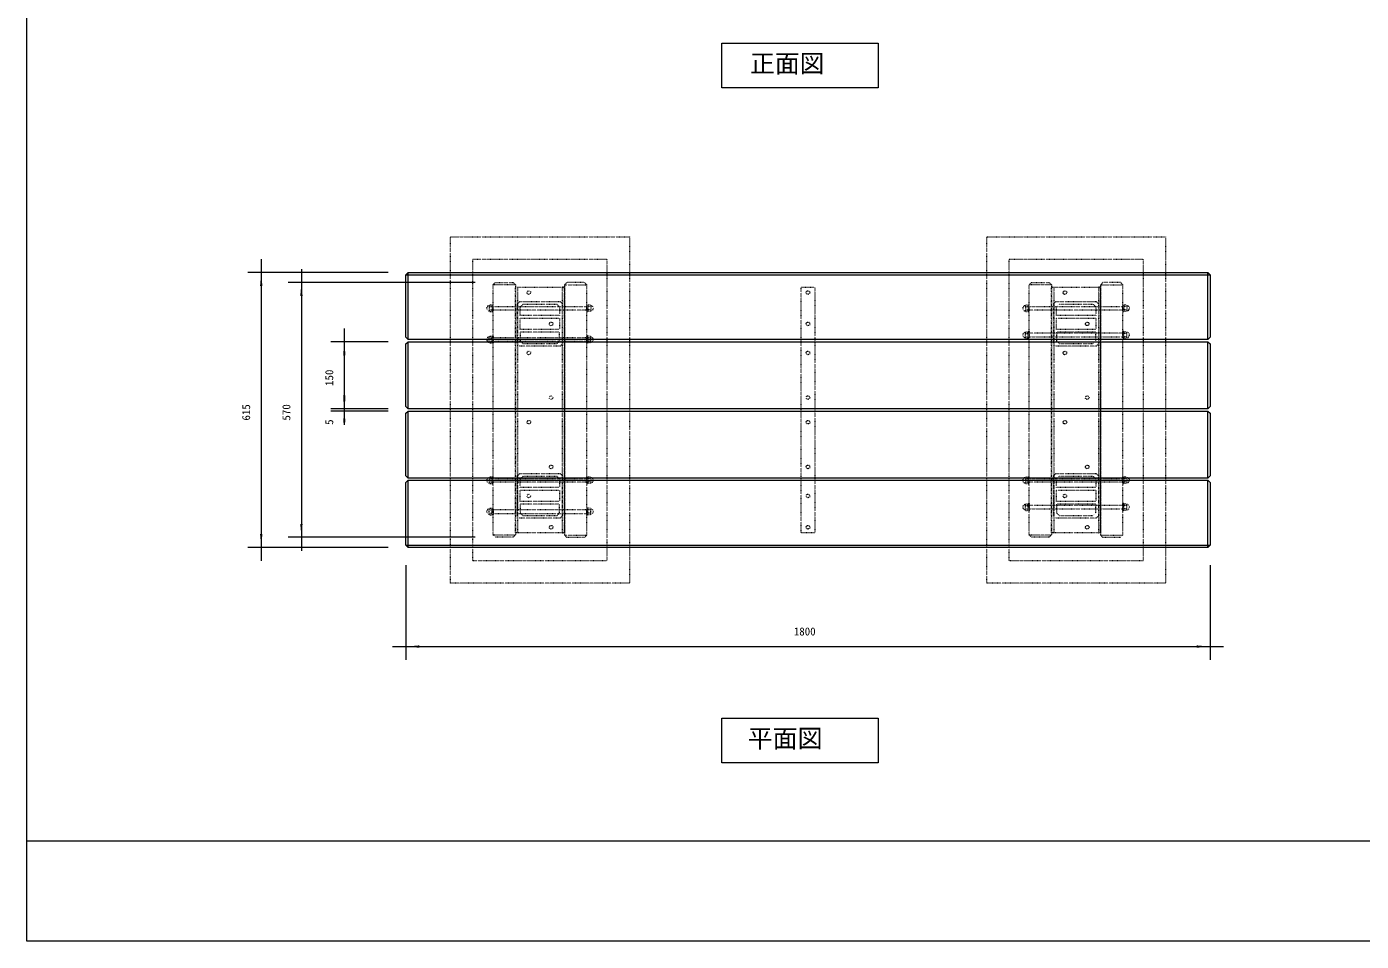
# Model space of a CAD drawing. Units: millimetres, scale not verified. Extents: x -2925 to 2925, y -2062 to 2062.
# Drawn here: x -2925 to 62, y -2062 to -16 of the extents above; entities that cross this region are included whole.
import ezdxf
from ezdxf.enums import TextEntityAlignment as Align

# ---------------------------------------------------------------- set-up
doc = ezdxf.new("R2010")
doc.units = ezdxf.units.MM
doc.header["$LTSCALE"] = 10
doc.linetypes.add('USER5', pattern=[0.208282, 0.069427, -0.138855])
doc.layers.add('0-1_IMPORTED', color=30, linetype='Continuous', lineweight=18)
doc.styles.add('ＭＳ ゴシック', font='')
doc.styles.get('ＭＳ ゴシック').set_extended_font_data('MS Gothic')

msp = doc.modelspace()

# ---------------------------------------------------------------- linework, layer by layer
at = {"layer": '0-1_IMPORTED', "color": 1}
for p, q in [((-2400, -536), (-2400, -566)), ((-2116, -566), (-2430, -566)), ((-2400, -566), (-2400, -1181)), ((-2310, -558.5), (-2310, -588.5)), ((-1921, -588.5), (-2340, -588.5)), ((-2310, -588.5), (-2310, -1158.5)), ((-2214, -691), (-2214, -721)), ((-2116, -721), (-2244, -721)), ((-2214, -721), (-2214, -871)), ((-2214, -841), (-2214, -871)), ((-2116, -871), (-2244, -871)), ((-2116, -871), (-2244, -871)), ((-2116, -876), (-2244, -876)), ((-2214, -871), (-2214, -901)), ((-2214, -871), (-2214, -876)), ((-2214, -876), (-2214, -906)), ((-2214, -876), (-2214, -906.87)), ((-1921, -1158.5), (-2340, -1158.5)), ((-2310, -1158.5), (-2310, -1188.5)), ((-2116, -1181), (-2430, -1181)), ((-2400, -1181), (-2400, -1211)), ((-2076, -1221), (-2076, -1433)), ((-276, -1221), (-276, -1433)), ((-2106, -1403), (-2076, -1403)), ((-2076, -1403), (-276, -1403)), ((-276, -1403), (-246, -1403))]:
    msp.add_line(p, q, dxfattribs=at)
at = {"layer": '0-1_IMPORTED'}
for p, q in [((-2071, -716), (-2071, -566)), ((-281, -716), (-281, -566)), ((-2076, -571), (-276, -571)), ((-2071, -871), (-2071, -721)), ((-281, -871), (-281, -721)), ((-2071, -1026), (-2071, -876)), ((-281, -1026), (-281, -876)), ((-2071, -1181), (-2071, -1031)), ((-281, -1181), (-281, -1031)), ((-2076, -1176), (-276, -1176)), ((-2925, -1837.5), (2925, -1837.5))]:
    msp.add_line(p, q, dxfattribs=at)
at = {"layer": '0-1_IMPORTED', "linetype": 'USER5'}
for p, q in [((-1831, -593.5), (-1881, -593.5)), ((-1721, -593.5), (-1671, -593.5)), ((-631, -593.5), (-681, -593.5)), ((-521, -593.5), (-471, -593.5)), ((-1889.75, -640.25), (-1889.5, -640.25)), ((-1889.75, -651.75), (-1889.5, -651.75)), ((-1889.5, -640.25), (-1888.49, -638.5)), ((-1889.5, -640.25), (-1889.5, -651.75)), ((-1889.5, -642.26), (-1883, -642.26)), ((-1889.5, -649.74), (-1883, -649.74)), ((-1889.5, -651.75), (-1888.49, -653.5)), ((-1888.49, -638.5), (-1884.01, -638.5)), ((-1888.49, -653.5), (-1884.01, -653.5)), ((-1883, -640.25), (-1884.01, -638.5)), ((-1883, -651.75), (-1884.01, -653.5)), ((-1883, -640.25), (-1883, -651.75)), ((-1669, -640.25), (-1667.99, -638.5)), ((-1669, -640.25), (-1669, -651.75)), ((-1662.5, -642.26), (-1669, -642.26)), ((-1662.5, -649.74), (-1669, -649.74)), ((-1669, -651.75), (-1667.99, -653.5)), ((-1663.51, -638.5), (-1667.99, -638.5)), ((-1663.51, -653.5), (-1667.99, -653.5)), ((-1662.5, -640.25), (-1663.51, -638.5)), ((-1662.5, -651.75), (-1663.51, -653.5)), ((-1662.25, -640.25), (-1662.5, -640.25)), ((-1662.5, -640.25), (-1662.5, -651.75)), ((-1662.25, -651.75), (-1662.5, -651.75)), ((-689.75, -640.25), (-689.5, -640.25)), ((-689.75, -651.75), (-689.5, -651.75)), ((-689.5, -640.25), (-688.49, -638.5)), ((-689.5, -640.25), (-689.5, -651.75)), ((-689.5, -642.26), (-683, -642.26)), ((-689.5, -649.74), (-683, -649.74)), ((-689.5, -651.75), (-688.49, -653.5)), ((-688.49, -638.5), (-684.01, -638.5)), ((-688.49, -653.5), (-684.01, -653.5)), ((-683, -640.25), (-684.01, -638.5)), ((-683, -651.75), (-684.01, -653.5)), ((-683, -640.25), (-683, -651.75)), ((-469, -640.25), (-467.99, -638.5)), ((-469, -640.25), (-469, -651.75)), ((-462.5, -642.26), (-469, -642.26)), ((-462.5, -649.74), (-469, -649.74)), ((-469, -651.75), (-467.99, -653.5)), ((-463.51, -638.5), (-467.99, -638.5)), ((-463.51, -653.5), (-467.99, -653.5)), ((-462.5, -640.25), (-463.51, -638.5)), ((-462.5, -651.75), (-463.51, -653.5)), ((-462.25, -640.25), (-462.5, -640.25)), ((-462.5, -640.25), (-462.5, -651.75)), ((-462.25, -651.75), (-462.5, -651.75)), ((-1889.75, -710.25), (-1889.5, -710.25)), ((-1889.5, -710.25), (-1888.49, -708.5)), ((-1889.5, -721.75), (-1889.5, -710.25)), ((-1889.5, -712.26), (-1883, -712.26)), ((-1888.49, -708.5), (-1884.01, -708.5)), ((-1883, -710.25), (-1884.01, -708.5)), ((-1883, -721.75), (-1883, -710.25)), ((-1669, -710.25), (-1667.99, -708.5)), ((-1669, -721.75), (-1669, -710.25)), ((-1662.5, -712.26), (-1669, -712.26)), ((-1663.51, -708.5), (-1667.99, -708.5)), ((-1662.5, -710.25), (-1663.51, -708.5)), ((-1662.25, -710.25), (-1662.5, -710.25)), ((-1662.5, -721.75), (-1662.5, -710.25)), ((-689.75, -700.25), (-689.5, -700.25)), ((-689.75, -711.75), (-689.5, -711.75)), ((-689.5, -700.25), (-688.49, -698.5)), ((-689.5, -711.75), (-689.5, -700.25)), ((-689.5, -702.26), (-683, -702.26)), ((-689.5, -709.74), (-683, -709.74)), ((-689.5, -711.75), (-688.49, -713.5)), ((-688.49, -698.5), (-684.01, -698.5)), ((-688.49, -713.5), (-684.01, -713.5)), ((-683, -700.25), (-684.01, -698.5)), ((-683, -711.75), (-684.01, -713.5)), ((-683, -711.75), (-683, -700.25)), ((-469, -700.25), (-467.99, -698.5)), ((-469, -711.75), (-469, -700.25)), ((-462.5, -702.26), (-469, -702.26)), ((-462.5, -709.74), (-469, -709.74)), ((-469, -711.75), (-467.99, -713.5)), ((-463.51, -698.5), (-467.99, -698.5)), ((-463.51, -713.5), (-467.99, -713.5)), ((-462.5, -700.25), (-463.51, -698.5)), ((-462.5, -711.75), (-463.51, -713.5)), ((-462.25, -700.25), (-462.5, -700.25)), ((-462.5, -711.75), (-462.5, -700.25)), ((-462.25, -711.75), (-462.5, -711.75)), ((-1889.75, -721.75), (-1889.5, -721.75)), ((-1889.5, -719.74), (-1883, -719.74)), ((-1889.5, -721.75), (-1888.49, -723.5)), ((-1888.49, -723.5), (-1884.01, -723.5)), ((-1883, -721.75), (-1884.01, -723.5)), ((-1662.5, -719.74), (-1669, -719.74)), ((-1669, -721.75), (-1667.99, -723.5)), ((-1663.51, -723.5), (-1667.99, -723.5)), ((-1662.5, -721.75), (-1663.51, -723.5)), ((-1662.25, -721.75), (-1662.5, -721.75)), ((-1889.75, -1025.25), (-1889.5, -1025.25)), ((-1889.75, -1036.75), (-1889.5, -1036.75)), ((-1889.5, -1025.25), (-1888.49, -1023.5)), ((-1889.5, -1025.25), (-1889.5, -1036.75)), ((-1889.5, -1027.26), (-1883, -1027.26)), ((-1889.5, -1034.74), (-1883, -1034.74)), ((-1889.5, -1036.75), (-1888.49, -1038.5)), ((-1888.49, -1023.5), (-1884.01, -1023.5)), ((-1888.49, -1038.5), (-1884.01, -1038.5)), ((-1883, -1025.25), (-1884.01, -1023.5)), ((-1883, -1036.75), (-1884.01, -1038.5)), ((-1883, -1025.25), (-1883, -1036.75)), ((-1669, -1025.25), (-1667.99, -1023.5)), ((-1669, -1025.25), (-1669, -1036.75)), ((-1662.5, -1027.26), (-1669, -1027.26)), ((-1662.5, -1034.74), (-1669, -1034.74)), ((-1669, -1036.75), (-1667.99, -1038.5)), ((-1663.51, -1023.5), (-1667.99, -1023.5)), ((-1663.51, -1038.5), (-1667.99, -1038.5)), ((-1662.5, -1025.25), (-1663.51, -1023.5)), ((-1662.5, -1036.75), (-1663.51, -1038.5)), ((-1662.25, -1025.25), (-1662.5, -1025.25)), ((-1662.5, -1025.25), (-1662.5, -1036.75)), ((-1662.25, -1036.75), (-1662.5, -1036.75)), ((-689.75, -1025.25), (-689.5, -1025.25)), ((-689.75, -1036.75), (-689.5, -1036.75)), ((-689.5, -1025.25), (-688.49, -1023.5)), ((-689.5, -1025.25), (-689.5, -1036.75)), ((-689.5, -1027.26), (-683, -1027.26)), ((-689.5, -1034.74), (-683, -1034.74)), ((-689.5, -1036.75), (-688.49, -1038.5)), ((-688.49, -1023.5), (-684.01, -1023.5)), ((-688.49, -1038.5), (-684.01, -1038.5)), ((-683, -1025.25), (-684.01, -1023.5)), ((-683, -1036.75), (-684.01, -1038.5)), ((-683, -1025.25), (-683, -1036.75)), ((-469, -1025.25), (-467.99, -1023.5)), ((-469, -1025.25), (-469, -1036.75)), ((-462.5, -1027.26), (-469, -1027.26)), ((-462.5, -1034.74), (-469, -1034.74)), ((-469, -1036.75), (-467.99, -1038.5)), ((-463.51, -1023.5), (-467.99, -1023.5)), ((-463.51, -1038.5), (-467.99, -1038.5)), ((-462.5, -1025.25), (-463.51, -1023.5)), ((-462.5, -1036.75), (-463.51, -1038.5)), ((-462.25, -1025.25), (-462.5, -1025.25)), ((-462.5, -1025.25), (-462.5, -1036.75)), ((-462.25, -1036.75), (-462.5, -1036.75)), ((-1889.75, -1095.25), (-1889.5, -1095.25)), ((-1889.5, -1095.25), (-1888.49, -1093.5)), ((-1889.5, -1106.75), (-1889.5, -1095.25)), ((-1889.5, -1097.26), (-1883, -1097.26)), ((-1889.5, -1104.74), (-1883, -1104.74)), ((-1888.49, -1093.5), (-1884.01, -1093.5)), ((-1883, -1095.25), (-1884.01, -1093.5)), ((-1883, -1106.75), (-1883, -1095.25)), ((-1669, -1095.25), (-1667.99, -1093.5)), ((-1669, -1106.75), (-1669, -1095.25)), ((-1662.5, -1097.26), (-1669, -1097.26)), ((-1662.5, -1104.74), (-1669, -1104.74)), ((-1663.51, -1093.5), (-1667.99, -1093.5)), ((-1662.5, -1095.25), (-1663.51, -1093.5)), ((-1662.25, -1095.25), (-1662.5, -1095.25)), ((-1662.5, -1106.75), (-1662.5, -1095.25)), ((-689.75, -1085.25), (-689.5, -1085.25)), ((-689.75, -1096.75), (-689.5, -1096.75)), ((-689.5, -1085.25), (-688.49, -1083.5)), ((-689.5, -1096.75), (-689.5, -1085.25)), ((-689.5, -1087.26), (-683, -1087.26)), ((-689.5, -1094.74), (-683, -1094.74)), ((-689.5, -1096.75), (-688.49, -1098.5)), ((-688.49, -1083.5), (-684.01, -1083.5)), ((-688.49, -1098.5), (-684.01, -1098.5)), ((-683, -1085.25), (-684.01, -1083.5)), ((-683, -1096.75), (-684.01, -1098.5)), ((-683, -1096.75), (-683, -1085.25)), ((-469, -1085.25), (-467.99, -1083.5)), ((-469, -1096.75), (-469, -1085.25)), ((-462.5, -1087.26), (-469, -1087.26)), ((-462.5, -1094.74), (-469, -1094.74)), ((-469, -1096.75), (-467.99, -1098.5)), ((-463.51, -1083.5), (-467.99, -1083.5)), ((-463.51, -1098.5), (-467.99, -1098.5)), ((-462.5, -1085.25), (-463.51, -1083.5)), ((-462.5, -1096.75), (-463.51, -1098.5)), ((-462.25, -1085.25), (-462.5, -1085.25)), ((-462.5, -1096.75), (-462.5, -1085.25)), ((-462.25, -1096.75), (-462.5, -1096.75)), ((-1889.75, -1106.75), (-1889.5, -1106.75)), ((-1889.5, -1106.75), (-1888.49, -1108.5)), ((-1888.49, -1108.5), (-1884.01, -1108.5)), ((-1883, -1106.75), (-1884.01, -1108.5)), ((-1669, -1106.75), (-1667.99, -1108.5)), ((-1663.51, -1108.5), (-1667.99, -1108.5)), ((-1662.5, -1106.75), (-1663.51, -1108.5)), ((-1662.25, -1106.75), (-1662.5, -1106.75)), ((-1831, -1153.5), (-1881, -1153.5)), ((-1721, -1153.5), (-1671, -1153.5)), ((-631, -1153.5), (-681, -1153.5)), ((-521, -1153.5), (-471, -1153.5))]:
    msp.add_line(p, q, dxfattribs=at)
at = {"layer": '0-1_IMPORTED'}
for points in [[(-2925, 2062.5), (2925, 2062.5), (2925, -2062.5), (-2925, -2062.5)], [(-1368.7, -53.05), (-1018.7, -53.05), (-1018.7, -153.05), (-1368.7, -153.05)], [(-2071, -566), (-281, -566), (-276, -571), (-276, -711), (-281, -716), (-2071, -716), (-2076, -711), (-2076, -571)], [(-2071, -721), (-281, -721), (-276, -726), (-276, -866), (-281, -871), (-2071, -871), (-2076, -866), (-2076, -726)], [(-2071, -876), (-281, -876), (-276, -881), (-276, -1021), (-281, -1026), (-2071, -1026), (-2076, -1021), (-2076, -881)], [(-2071, -1031), (-281, -1031), (-276, -1036), (-276, -1176), (-281, -1181), (-2071, -1181), (-2076, -1176), (-2076, -1036)], [(-1368.7, -1563.05), (-1018.7, -1563.05), (-1018.7, -1663.05), (-1368.7, -1663.05)]]:
    msp.add_lwpolyline(points, close=True, dxfattribs=at)
at = {"layer": '0-1_IMPORTED', "linetype": 'USER5'}
for points in [[(-1976, -486), (-1576, -486), (-1576, -1261), (-1976, -1261)], [(-776, -486), (-376, -486), (-376, -1261), (-776, -1261)], [(-1926, -536), (-1626, -536), (-1626, -1211), (-1926, -1211)], [(-726, -536), (-426, -536), (-426, -1211), (-726, -1211)], [(-1881, -1153.5), (-1881, -593.5), (-1876, -588.5), (-1836, -588.5), (-1831, -593.5), (-1831, -1153.5), (-1836, -1158.5), (-1876, -1158.5)], [(-1671, -1153.5), (-1671, -593.5), (-1676, -588.5), (-1716, -588.5), (-1721, -593.5), (-1721, -1153.5), (-1716, -1158.5), (-1676, -1158.5)], [(-681, -1153.5), (-681, -593.5), (-676, -588.5), (-636, -588.5), (-631, -593.5), (-631, -1153.5), (-636, -1158.5), (-676, -1158.5)], [(-471, -1153.5), (-471, -593.5), (-476, -588.5), (-516, -588.5), (-521, -593.5), (-521, -1153.5), (-516, -1158.5), (-476, -1158.5)], [(-1831, -598.5), (-1721, -598.5), (-1721, -1148.5), (-1831, -1148.5)], [(-1831, -598.5), (-1826, -598.5), (-1826, -1148.5), (-1831, -1148.5)], [(-1721, -598.5), (-1726, -598.5), (-1726, -1148.5), (-1721, -1148.5)], [(-1191, -598.5), (-1161, -598.5), (-1161, -1148.5), (-1191, -1148.5)], [(-631, -598.5), (-521, -598.5), (-521, -1148.5), (-631, -1148.5)], [(-631, -598.5), (-626, -598.5), (-626, -1148.5), (-631, -1148.5)], [(-521, -598.5), (-526, -598.5), (-526, -1148.5), (-521, -1148.5)], [(-1881, -638), (-1883, -638), (-1883, -654), (-1881, -654)], [(-1881, -642), (-1671, -642), (-1671, -650), (-1881, -650)], [(-1821, -631), (-1731, -631), (-1726, -636), (-1726, -726), (-1731, -731), (-1821, -731), (-1826, -726), (-1826, -636)], [(-1732, -643), (-1732, -662.3), (-1820, -662.3), (-1820, -643), (-1814, -637), (-1738, -637)], [(-1671, -638), (-1669, -638), (-1669, -654), (-1671, -654)], [(-681, -638), (-683, -638), (-683, -654), (-681, -654)], [(-681, -642), (-471, -642), (-471, -650), (-681, -650)], [(-621, -631), (-531, -631), (-526, -636), (-526, -726), (-531, -731), (-621, -731), (-626, -726), (-626, -636)], [(-532, -643), (-532, -662.3), (-620, -662.3), (-620, -643), (-614, -637), (-538, -637)], [(-471, -638), (-469, -638), (-469, -654), (-471, -654)], [(-1732, -668.3), (-1732, -693.7), (-1820, -693.7), (-1820, -668.3)], [(-532, -668.3), (-532, -693.7), (-620, -693.7), (-620, -668.3)], [(-1881, -724), (-1883, -724), (-1883, -708), (-1881, -708)], [(-1881, -720), (-1671, -720), (-1671, -712), (-1881, -712)], [(-1732, -719), (-1732, -699.7), (-1820, -699.7), (-1820, -719), (-1814, -725), (-1738, -725)], [(-1671, -724), (-1669, -724), (-1669, -708), (-1671, -708)], [(-681, -714), (-683, -714), (-683, -698), (-681, -698)], [(-681, -710), (-471, -710), (-471, -702), (-681, -702)], [(-532, -719), (-532, -699.7), (-620, -699.7), (-620, -719), (-614, -725), (-538, -725)], [(-471, -714), (-469, -714), (-469, -698), (-471, -698)], [(-1881, -1023), (-1883, -1023), (-1883, -1039), (-1881, -1039)], [(-1881, -1027), (-1671, -1027), (-1671, -1035), (-1881, -1035)], [(-1821, -1016), (-1731, -1016), (-1726, -1021), (-1726, -1111), (-1731, -1116), (-1821, -1116), (-1826, -1111), (-1826, -1021)], [(-1732, -1028), (-1732, -1047.3), (-1820, -1047.3), (-1820, -1028), (-1814, -1022), (-1738, -1022)], [(-1671, -1023), (-1669, -1023), (-1669, -1039), (-1671, -1039)], [(-681, -1023), (-683, -1023), (-683, -1039), (-681, -1039)], [(-681, -1027), (-471, -1027), (-471, -1035), (-681, -1035)], [(-621, -1016), (-531, -1016), (-526, -1021), (-526, -1111), (-531, -1116), (-621, -1116), (-626, -1111), (-626, -1021)], [(-532, -1028), (-532, -1047.3), (-620, -1047.3), (-620, -1028), (-614, -1022), (-538, -1022)], [(-471, -1023), (-469, -1023), (-469, -1039), (-471, -1039)], [(-1732, -1053.3), (-1732, -1078.7), (-1820, -1078.7), (-1820, -1053.3)], [(-532, -1053.3), (-532, -1078.7), (-620, -1078.7), (-620, -1053.3)], [(-1881, -1109), (-1883, -1109), (-1883, -1093), (-1881, -1093)], [(-1881, -1105), (-1671, -1105), (-1671, -1097), (-1881, -1097)], [(-1732, -1104), (-1732, -1084.7), (-1820, -1084.7), (-1820, -1104), (-1814, -1110), (-1738, -1110)], [(-1671, -1109), (-1669, -1109), (-1669, -1093), (-1671, -1093)], [(-681, -1099), (-683, -1099), (-683, -1083), (-681, -1083)], [(-681, -1095), (-471, -1095), (-471, -1087), (-681, -1087)], [(-532, -1104), (-532, -1084.7), (-620, -1084.7), (-620, -1104), (-614, -1110), (-538, -1110)], [(-471, -1099), (-469, -1099), (-469, -1083), (-471, -1083)]]:
    msp.add_lwpolyline(points, close=True, dxfattribs=at)
for centre in [(-1801, -611), (-1176, -611), (-601, -611), (-1751, -681), (-1176, -681), (-551, -681), (-1801, -746), (-1176, -746), (-601, -746), (-1751, -846), (-1176, -846), (-551, -846), (-1801, -901), (-1176, -901), (-601, -901), (-1751, -1001), (-1176, -1001), (-551, -1001), (-1801, -1066), (-1176, -1066), (-601, -1066), (-1751, -1136), (-1176, -1136), (-551, -1136)]:
    msp.add_circle(centre, 4, dxfattribs=at)
for centre, start, end in [((-1889.75, -646), 90, 270), ((-1662.25, -646), 270, 90), ((-689.75, -646), 90, 270), ((-462.25, -646), 270, 90), ((-1889.75, -716), 90, 270), ((-1662.25, -716), 270, 90), ((-689.75, -706), 90, 270), ((-462.25, -706), 270, 90), ((-1889.75, -1031), 90, 270), ((-1662.25, -1031), 270, 90), ((-689.75, -1031), 90, 270), ((-462.25, -1031), 270, 90), ((-1889.75, -1101), 90, 270), ((-1662.25, -1101), 270, 90), ((-689.75, -1091), 90, 270), ((-462.25, -1091), 270, 90)]:
    msp.add_arc(centre, 5.75, start, end, dxfattribs=at)
at = {"layer": '0-1_IMPORTED', "color": 1}
for points in [[(-2400, -566), (-2397.38, -596), (-2402.62, -596)], [(-2310, -588.5), (-2307.38, -618.5), (-2312.62, -618.5)], [(-2214, -721), (-2211.38, -751), (-2216.62, -751)], [(-2214, -871), (-2216.62, -841), (-2211.38, -841)], [(-2214, -876), (-2216.62, -846), (-2211.38, -846)], [(-2214, -871), (-2211.38, -901), (-2216.62, -901)], [(-2310, -1158.5), (-2312.62, -1128.5), (-2307.38, -1128.5)], [(-2400, -1181), (-2402.62, -1151), (-2397.38, -1151)], [(-2076, -1403), (-2046, -1400.38), (-2046, -1405.62)], [(-276, -1403), (-306, -1405.62), (-306, -1400.38)]]:
    msp.add_solid(points, dxfattribs=at)

# ---------------------------------------------------------------- texts
at = {"layer": '0-1_IMPORTED', "color": 7, "style": 'ＭＳ ゴシック'}
for s, height, p in [('正面図', 40.7, (-1305.7, -130.86)), ('1800', 17.91, (-1207.75, -1383.55)), ('平面図', 41, (-1311.14, -1641.32))]:
    msp.add_text(s, height=height, dxfattribs=at).set_placement(p, align=Align.BOTTOM_LEFT)
for s, p in [('150', (-2233.45, -819.81)), ('615', (-2419.45, -897.31)), ('570', (-2329.45, -897.31)), ('5', (-2233.45, -906.87))]:
    msp.add_text(s, height=17.91, rotation=90, dxfattribs=at).set_placement(p, align=Align.BOTTOM_LEFT)

doc.saveas('drawing.dxf')
